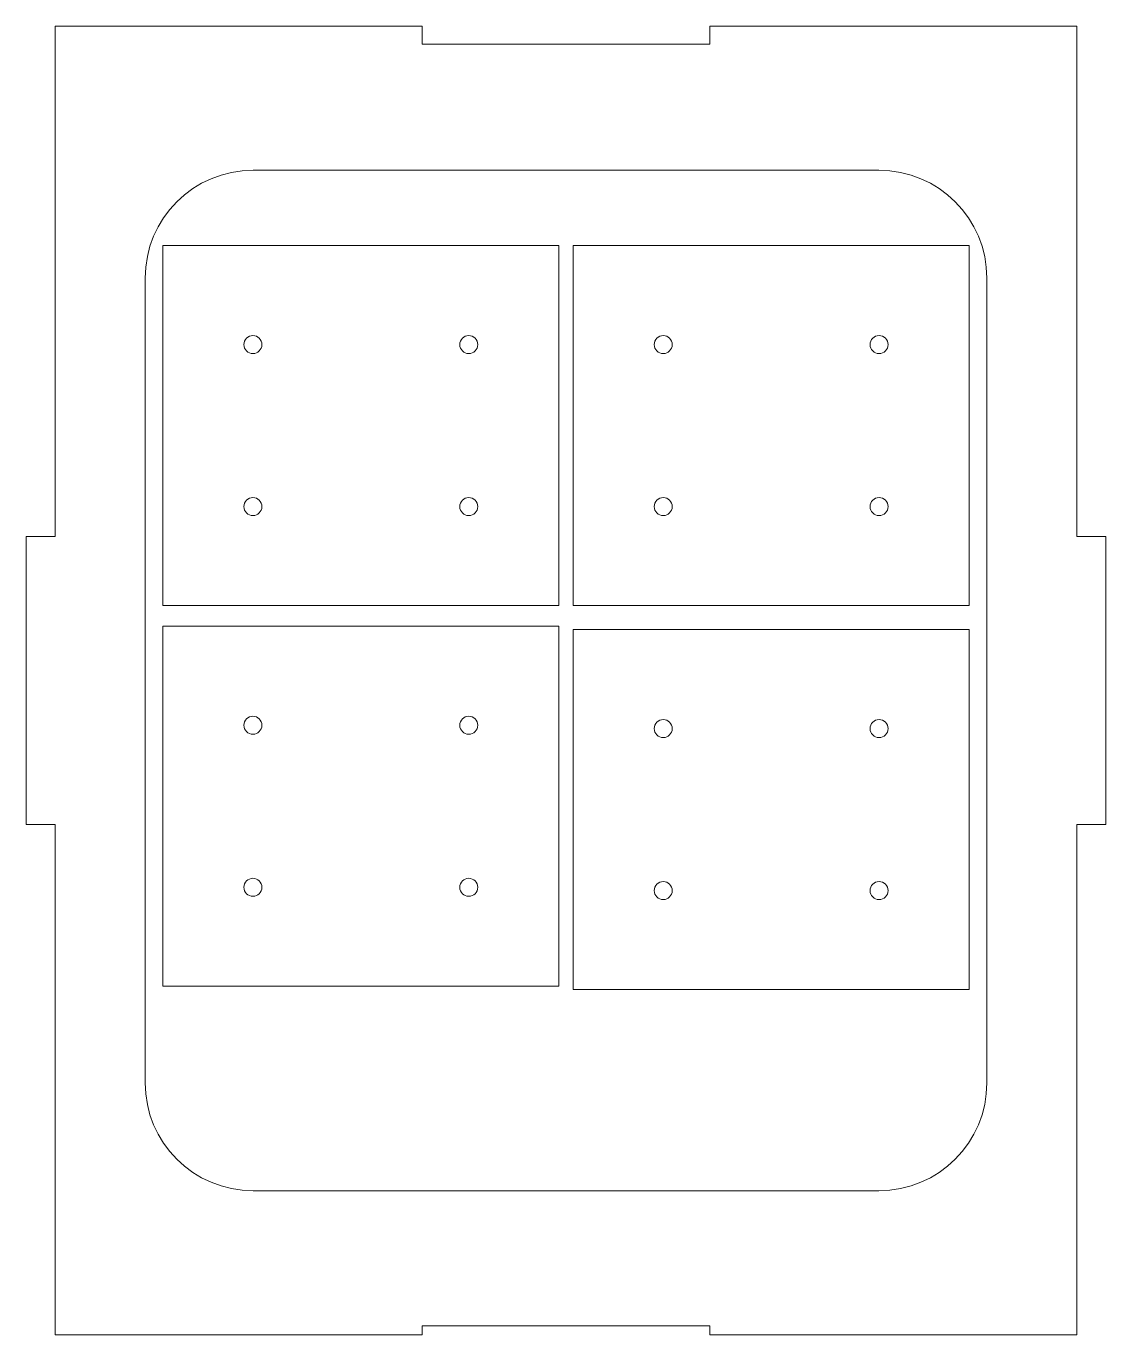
# Paper-space layout 'Sheet3' of a CAD drawing. Header units: inches. Extents: x 0.3 to 7.8, y 2.66 to 11.75.
import ezdxf

# ---------------------------------------------------------------- set-up
doc = ezdxf.new("R2010")
doc.units = ezdxf.units.IN
doc.header["$MEASUREMENT"] = 0

psp = doc.layouts.new('Sheet3')

# ---------------------------------------------------------------- linework, layer by layer
at = {"color": 1, "linetype": 'Continuous', "lineweight": 15}
for p, q in [((0.4984, 8.2068), (0.4984, 11.75)), ((0.4984, 11.75), (3.0469, 11.75)), ((3.0469, 11.625), (3.0469, 11.75)), ((5.0469, 11.75), (5.0469, 11.625)), ((5.0469, 11.75), (7.5954, 11.75)), ((7.5954, 8.2068), (7.5954, 11.75)), ((5.0469, 11.625), (3.0469, 11.625)), ((6.2204, 10.75), (1.8734, 10.75)), ((3.9967, 10.2267), (1.2467, 10.2267)), ((1.2467, 10.2267), (1.2467, 7.7267)), ((3.9967, 7.7267), (3.9967, 10.2267)), ((6.847, 10.2267), (4.097, 10.2267)), ((4.097, 10.2267), (4.097, 7.7267)), ((6.847, 7.7267), (6.847, 10.2267)), ((1.1234, 4.4136), (1.1234, 10)), ((6.9704, 4.4136), (6.9704, 10)), ((0.2969, 6.2068), (0.2969, 8.2068)), ((0.4984, 8.2068), (0.2969, 8.2068)), ((7.7969, 8.2068), (7.5954, 8.2068)), ((7.7969, 8.2068), (7.7969, 6.2068)), ((1.2467, 7.7267), (3.9967, 7.7267)), ((4.097, 7.7267), (6.847, 7.7267)), ((3.9967, 7.5833), (1.2467, 7.5833)), ((1.2467, 7.5833), (1.2467, 5.0833)), ((3.9967, 5.0833), (3.9967, 7.5833)), ((6.847, 7.5603), (4.097, 7.5603)), ((4.097, 7.5603), (4.097, 5.0603)), ((6.847, 5.0603), (6.847, 7.5603)), ((0.4984, 6.2068), (0.2969, 6.2068)), ((0.4984, 2.6636), (0.4984, 6.2068)), ((7.7969, 6.2068), (7.5954, 6.2068)), ((7.5954, 2.6636), (7.5954, 6.2068)), ((1.2467, 5.0833), (3.9967, 5.0833)), ((4.097, 5.0603), (6.847, 5.0603)), ((6.2204, 3.6636), (1.8734, 3.6636)), ((5.0469, 2.7261), (3.0469, 2.7261)), ((3.0469, 2.7261), (3.0469, 2.6636)), ((5.0469, 2.6636), (5.0469, 2.7261)), ((3.0469, 2.6636), (0.4984, 2.6636)), ((7.5954, 2.6636), (5.0469, 2.6636))]:
    psp.add_line(p, q, dxfattribs=at)
for centre in [(1.8717, 9.5392), (3.3717, 9.5392), (4.722, 9.5392), (6.222, 9.5392), (1.8717, 8.4142), (3.3717, 8.4142), (4.722, 8.4142), (6.222, 8.4142), (1.8717, 6.8958), (3.3717, 6.8958), (4.722, 6.8728), (6.222, 6.8728), (1.8717, 5.7708), (3.3717, 5.7708), (4.722, 5.7478), (6.222, 5.7478)]:
    psp.add_circle(centre, 0.0625, dxfattribs=at)
for centre, start, end in [((1.8734, 10), 90, 180), ((6.2204, 10), 0, 90), ((1.8734, 4.4136), 180, 270), ((6.2204, 4.4136), 270, 0)]:
    psp.add_arc(centre, 0.75, start, end, dxfattribs=at)

doc.saveas('drawing.dxf')
